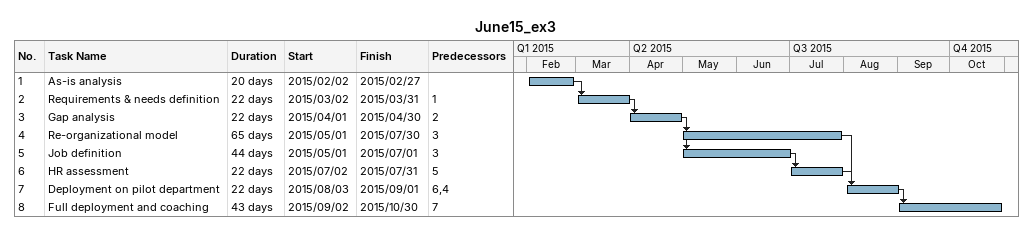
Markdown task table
June15_ex3

| ID | Task | Duration | Start | Finish | Predecessors |
|---|---|---|---|---|---|
| 1 | As-is analysis | 20d | 2015-02-02 | 2015-02-27 |  |
| 2 | Requirements & needs definition | 22d | 2015-03-02 | 2015-03-31 | 1 |
| 3 | Gap analysis | 22d | 2015-04-01 | 2015-04-30 | 2 |
| 4 | Re-organizational model | 65d | 2015-05-01 | 2015-07-30 | 3 |
| 5 | Job definition | 44d | 2015-05-01 | 2015-07-01 | 3 |
| 6 | HR assessment | 22d | 2015-07-02 | 2015-07-31 | 5 |
| 7 | Deployment on pilot department | 22d | 2015-08-03 | 2015-09-01 | 6, 4 |
| 8 | Full deployment and coaching | 43d | 2015-09-02 | 2015-10-30 | 7 |
